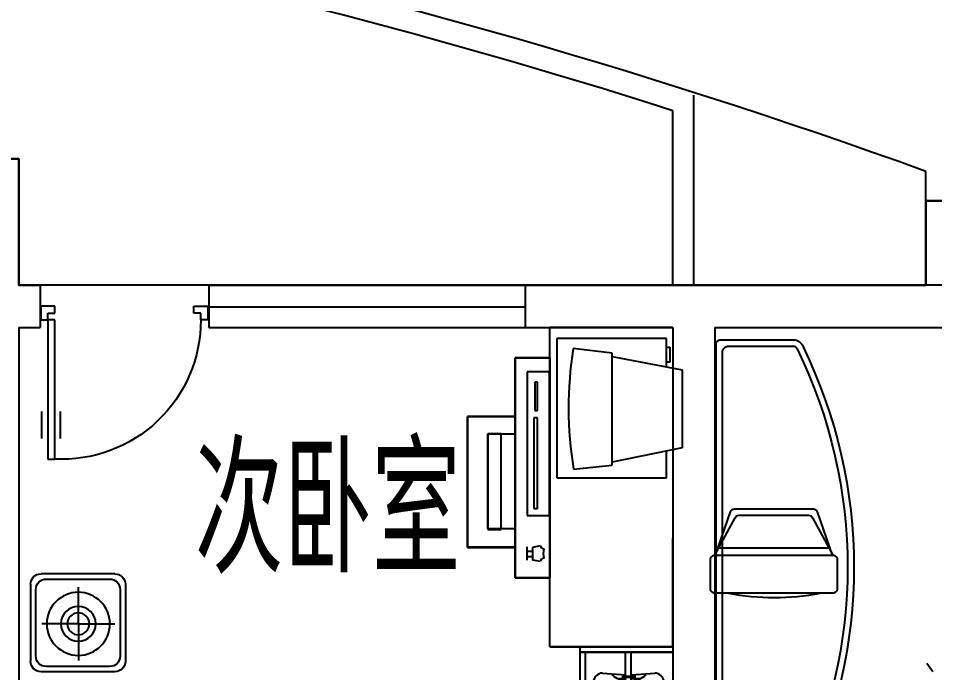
# Model space of a CAD drawing. Header units: millimetres. Extents: x 630 to 33459, y 325 to 36927.
# Drawn here: x 22842 to 27187, y 29758 to 32861 of the extents above; entities that cross this region are included whole.
import ezdxf

# ---------------------------------------------------------------- set-up
doc = ezdxf.new("R2010")
doc.units = ezdxf.units.MM
for name, color, linetype in [('3', 7, 'Continuous'), ('JJ', 8, 'Continuous'), ('PUB_WINDW', 7, 'Continuous'), ('T', 7, 'Continuous'), ('WALL', 255, 'Continuous'), ('WINDOW', 2, 'Continuous')]:
    doc.layers.add(name, color=color, linetype=linetype)
doc.styles.add('DIM_FONT', font='SIMPLEX', dxfattribs={"width": 0.8})
doc.styles.add('HZ', font='txt', dxfattribs={"width": 0.7, "height": 5, "bigfont": 'hztxt'})
doc.styles.get("Standard").update_dxf_attribs({"font": 'arial.ttf'})

# ---------------------------------------------------------------- blocks, each defined once
blk = doc.blocks.new('A$C578550E8')
at = {"layer": 'JJ'}
for p, q in [((399.8, 464.6, -1600), (49.9, 464.6, -1600)), ((374.8, 439.7, -1600), (74.8, 439.7, -1600)), ((0, 49.9, -1600), (0, 414.8, -1600)), ((226.5, 237.3, -1600), (226.5, 411.1, -1600)), ((449.6, 49.9, -1600), (449.6, 414.8, -1600)), ((24.9, 389.8, -1600), (24.9, 74.8, -1600)), ((424.7, 74.8, -1600), (424.7, 389.8, -1600)), ((226.5, 237.3, -1600), (52.7, 237.3, -1600)), ((226.5, 237.3, -1600), (226.5, 63.4, -1600)), ((226.5, 237.3, -1600), (400.3, 237.3, -1600)), ((74.8, 24.9, -1600), (374.8, 24.9, -1600)), ((399.8, 0, -1600), (49.9, 0, -1600))]:
    blk.add_line(p, q, dxfattribs=at)
for radius in [149.6, 82.4, 52.4]:
    blk.add_circle((226.5, 237.3, -1600), radius, dxfattribs=at)
for centre, start, end in [((49.9, 414.8, -1600), 90, 180), ((74.8, 389.8, -1600), 90, 180), ((374.8, 389.8, -1600), 360, 90), ((399.8, 414.8, -1600), 360, 90), ((49.9, 49.9, -1600), 180, 270), ((74.8, 74.8, -1600), 180, 270), ((374.8, 74.8, -1600), 270, 360), ((399.8, 49.9, -1600), 270, 360)]:
    blk.add_arc(centre, 49.9, start, end, dxfattribs=at)
blk = doc.blocks.new('YI')
for p, q in [((112.6, 178.4), (143.8, 178.4)), ((72.4, 3.4), (62.6, 128.4)), ((92.4, 3.4), (92.4, 49.7)), ((62.6, -151.6), (72.4, -26.6)), ((92.4, -69.2), (92.4, -26.6)), ((112.6, -201.6), (117.3, -201.6))]:
    blk.add_line(p, q)
blk.add_lwpolyline([(78.3, -43.2), (78.3, 22.3), (86.8, 22.3), (86.8, -43.2)], close=True)
for centre, radius, start, end in [((112.6, 128.4), 50, 90, 180), ((544.7, -7.4), 427.7, 156.4083, 178.5504), ((143.8, 168.4), 10, 332.3808, 90), ((-38.5, -9.7), 143.8, 5.2399, 39.5163), ((-38.5, -9.7), 143.8, 320.4837, 353.2645), ((549.1, -76.4), 436.9, 173.453, 194.8406), ((112.6, -151.6), 50, 180, 270), ((117.3, -191.6), 10, 270, 19.1838)]:
    blk.add_arc(centre, radius, start, end)
blk = doc.blocks.new('YIG')
for p, q in [((500, 1100), (0, 1100)), ((500, 0), (500, 1100)), ((500, 1070), (0, 1070)), ((225.4, 30), (225.4, 1070)), ((225.4, 30), (225.4, 1070)), ((255.4, 30), (255.4, 1070)), ((470, 30), (470, 1070)), ((470, 562.9), (500, 562.9)), ((470, 542.9), (500, 542.9)), ((0, 30), (500, 30)), ((500, 0), (0, 0)), ((0, 0), (500, 0))]:
    blk.add_line(p, q)
for centre in [(501.3, 628.9), (501.3, 476.5)]:
    blk.add_arc(centre, 30, 267.5434, 92.4566)
at = {"rotation": 90}
for p in [(225.4, 888.8), (225.4, 753.9), (225.4, 620.9), (225.4, 484.6), (225.4, 201.9), (225.4, 79.2)]:
    blk.add_blockref('YI', p, dxfattribs=at)
blk = doc.blocks.new('_L15QIU')
blk.add_blockref('YIG', (-255.4, -550))
at = {"style": 'DIM_FONT', "width": 0.8, "flags": 9}
for tag in ['YSIZE', 'XSIZE']:
    blk.add_attdef(tag, (0, 0), '', height=0.5, dxfattribs=at)
blk = doc.blocks.new('_C30KGW')
blk.add_blockref('_L15QIU', (-241.8, 535.6))
at = {"width": 0.8, "flags": 9}
blk.add_attdef('XSIZE', (0, 0), '', height=0.5, dxfattribs=at)
blk = doc.blocks.new('A$C29FB18EA')
at = {"layer": 'JJ'}
for p, q in [((442.1, 970.3), (1.1, 970.3)), ((442.1, 943.8), (1.1, 943.8))]:
    blk.add_line(p, q, dxfattribs=at)
at = {"layer": 'JJ', "extrusion": (0, 0, -1), "xscale": 0.8820000000000001, "yscale": 0.8820000000000001, "zscale": -0.882, "rotation": 180.0000000003423}
blk.add_blockref('_C30KGW', (-439.5, 957.5), dxfattribs=at)
at = {"layer": 'JJ', "style": 'DIM_FONT', "oblique": -180, "text_generation_flag": 4, "width": 0.8, "flags": 9}
for tag in ['YSIZE', 'XSIZE']:
    blk.add_attdef(tag, (1.1, 0), '', height=0.5, rotation=135, dxfattribs=at)
blk = doc.blocks.new('M_A23MCU')
for p, q in [((-0.4541, 0.0807), (-0.4541, 0.9053)), ((-0.4541, 0.9053), (-0.4129, 0.9053)), ((-0.4129, 0.9053), (-0.4129, 0.0807)), ((-0.489, 0.7822), (-0.489, 0.6235)), ((-0.378, 0.7822), (-0.378, 0.6235)), ((-0.4953, -0.0018), (-0.4953, 0.0807)), ((-0.4953, 0.0807), (-0.4541, 0.0807)), ((-0.4129, 0.0807), (-0.4541, 0.0807)), ((-0.4541, 0.0807), (-0.4541, 0.0395)), ((0.4529, 0.0807), (0.4529, 0.0395)), ((0.4941, 0.0807), (0.4529, 0.0807)), ((0.4941, -0.0018), (0.4941, 0.0807)), ((-0.4541, 0.0395), (-0.4129, 0.0395)), ((-0.4129, 0.0395), (-0.4129, -0.0018)), ((0.4117, 0.0395), (0.4117, -0.0018)), ((0.4529, 0.0395), (0.4117, 0.0395)), ((-0.4129, -0.0018), (-0.4953, -0.0018)), ((-0.4953, -0.0018), (-0.4953, -0.0018)), ((0.4117, -0.0018), (0.4941, -0.0018)), ((0.4941, -0.0018), (0.4941, -0.0018))]:
    blk.add_line(p, q)
blk.add_arc((-0.3716, 0.0817), 0.8246, 359.9283, 92.866)
blk = doc.blocks.new('M_B14FAZ')
for p, q in [((-0.5, 0.5), (0.5, 0.5)), ((0.5, 0.0211), (-0.5, 0.0211)), ((-0.5, -0.5), (0.5, -0.5))]:
    blk.add_line(p, q)
blk = doc.blocks.new('A$C529A0CC0')
for p, q in [((972.6, 1517.7), (389.6, 1517.7)), ((389.6, 1517.7), (972.6, 1517.7)), ((389.6, 3.7), (389.6, 1517.7)), ((389.6, 3.7), (389.6, 1517.7)), ((972.6, 1517.7), (972.6, 1325.4)), ((943.5, 1464.6), (423.2, 1464.6)), ((423.2, 1464.6), (423.2, 805)), ((943.5, 1330.9), (943.5, 1464.6)), ((684.8, 1396), (500.6, 1417.7)), ((684.8, 864.4), (684.8, 1396)), ((943.5, 1424.6), (959.5, 1424.6)), ((943.5, 1352.7), (943.5, 1424.6)), ((959.5, 1424.6), (959.5, 1352.7)), ((225.3, 1373.3), (389.6, 1373.3)), ((389.6, 1373.3), (225.3, 1373.3)), ((225.3, 330.1), (225.3, 1373.3)), ((225.3, 1373.3), (225.3, 330.1)), ((389.6, 1373.3), (389.6, 330.1)), ((389.6, 330.1), (389.6, 1373.3)), ((684.8, 1380), (1017.8, 1316.8)), ((684.8, 878.9), (684.8, 1380)), ((959.5, 1352.7), (943.5, 1352.7)), ((387.7, 1306.7), (283, 1306.7)), ((283, 1306.7), (283, 625.8)), ((387.7, 625.8), (387.7, 1306.7)), ((1017.8, 1316.8), (1017.8, 947.4)), ((332.1, 1257.7), (319.2, 1257.7)), ((319.2, 1257.7), (319.2, 1124.6)), ((332.1, 1124.6), (332.1, 1257.7)), ((225.3, 1095.5), (0, 1095.5)), ((0, 1095.5), (225.3, 1095.5)), ((0, 1095.5), (225.3, 1095.5)), ((219.9, 1095.5), (0, 1095.5)), ((0, 1095.5), (0, 473.6)), ((0, 473.6), (0, 1095.5)), ((0, 1095.5), (0, 477.2)), ((0, 473.6), (0, 1095.5)), ((225.3, 473.6), (225.3, 1095.5)), ((225.3, 1095.5), (225.3, 473.6)), ((332.1, 1088.7), (314.1, 1088.7)), ((314.1, 1088.7), (314.1, 658.6)), ((319.2, 1124.6), (332.1, 1124.6)), ((332.1, 658.6), (332.1, 1088.7)), ((159.5, 1012.7), (95.7, 1012.7)), ((95.7, 1012.7), (225.3, 1012.7)), ((95.7, 1012.7), (95.7, 560.1)), ((95.7, 562.7), (95.7, 1012.7)), ((159.5, 560.1), (159.5, 1012.7)), ((1017.8, 947.4), (684.8, 878.9)), ((943.5, 805), (943.5, 932.1)), ((972.6, 938.1), (972.6, 3.7)), ((502.5, 846.3), (684.8, 864.4)), ((423.2, 805), (943.5, 805)), ((314.1, 658.6), (332.1, 658.6)), ((283, 625.8), (387.7, 625.8)), ((225.3, 562.7), (95.7, 562.7)), ((95.7, 560.1), (159.5, 560.1)), ((281.8, 414.4), (281.8, 478)), ((309.4, 475.5), (345.6, 483.1)), ((972.6, 3.7), (972.6, 516.4)), ((0, 477.2), (219.9, 477.2)), ((0, 473.6), (225.3, 473.6)), ((225.3, 473.6), (0, 473.6)), ((225.3, 473.6), (0, 473.6)), ((281.8, 457.1), (309.4, 457.1)), ((309.4, 414.4), (309.4, 475.5)), ((281.8, 431.4), (309.4, 431.4)), ((345.6, 408.3), (309.4, 414.4)), ((389.6, 330.1), (225.3, 330.1)), ((225.3, 330.1), (389.6, 330.1)), ((389.6, 3.7), (972.6, 3.7)), ((389.6, 3.7), (972.6, 3.7)), ((972.6, 3.7), (389.6, 3.7)), ((509.9, 0), (509.9, 3.7))]:
    blk.add_line(p, q)
for centre, radius, start, end in [((2269.6, 1138), 1791, 171.0172, 189.375), ((361.7, 484.1), 16.2, 183.7209, 270.595), ((436.9, 445.7), 78.3, 163.5093, 196.4907), ((361.7, 407.3), 16.2, 89.405, 176.2791)]:
    blk.add_arc(centre, radius, start, end)
blk = doc.blocks.new('TV')
blk.add_line((-251.4, 109.2), (276.7, 109.2))
for points in [[(-267.4, 74.7), (-171, 250.8, -0.320259), (-152.1, 264.3), (177.4, 264.3, -0.320259), (196.3, 250.8), (292.6, 74.7)], [(-263.2, 74.7), (-192.5, 280.4, -0.325839), (-173.5, 294.3), (198.8, 294.3, -0.325839), (217.8, 280.4), (288.5, 74.7)]]:
    blk.add_lwpolyline(points, format="xyb")
blk.add_lwpolyline([(312.6, 54.7), (312.6, -85.7, -0.414214), (292.6, -105.7), (-267.4, -105.7, -0.414214), (-287.4, -85.7), (-287.4, 54.7, -0.414214), (-267.4, 74.7), (292.6, 74.7, -0.414214)], format="xyb", close=True)
blk.add_arc((15.1, 1018.9), 1145.5, 259.0435, 280.9565)
blk = doc.blocks.new('1T4F83聚福元')
at = {"layer": '3'}
for p, q in [((9645.1, 18959.3), (9645.1, 19861.1)), ((9545.1, 18959.3), (9545.1, 19787.3)), ((10745.1, 19359.3), (10745.1, 19499.5))]:
    blk.add_line(p, q, dxfattribs=at)
for centre, radius, start, end in [((366.5, -9223.1), 30540.3, 70.13317, 86.47329), ((377.4, -8888.3), 30105.4, 72.27056, 86.45435)]:
    blk.add_arc(centre, radius, start, end, dxfattribs=at)
at = {"layer": 'JJ'}
blk.add_line((10749.5, 17167.7, -1600), (10778.6, 17127.6, -1600), dxfattribs=at)
at = {"layer": 'JJ', "linetype": 'Continuous'}
for points in [[(9771.1, 16545.6, -0.414214), (9751.1, 16565.6), (9751.1, 18681.1, -0.414214), (9771.1, 18701.1), (10116, 18701.1, -0.317139), (10163.1, 18667.9, -0.230647), (10163.1, 16578.8, -0.317139), (10116, 16545.6)], [(9781.1, 16605.6), (9781.1, 18641.1, -0.414214), (9811.1, 18671.1), (10116, 18671.1, -0.317139), (10134.9, 18657.8, -0.231209), (10134.9, 16588.9, -0.317139), (10116, 16575.6), (9811.1, 16575.6, -0.414214)]]:
    blk.add_lwpolyline(points, format="xyb", close=True, dxfattribs=at)
at = {"layer": 'WALL'}
for p, q in [((5295.1, 19559.3), (6445.1, 19559.3)), ((6445.1, 19559.3), (6445.1, 18959.3)), ((10745.1, 18959.3), (10745.1, 19359.3)), ((10745.1, 19359.3), (10845.1, 19359.3)), ((10745.1, 19359.3), (10845.1, 19359.3)), ((6445.1, 18959.3), (6545.1, 18959.3)), ((6545.1, 18959.3), (6545.1, 18759.3)), ((7345.1, 18959.3), (7345.1, 18759.3)), ((7345.1, 18959.3), (7345.1, 18759.3)), ((8845.1, 18959.3), (10745.1, 18959.3)), ((8845.1, 18959.3), (8845.1, 18759.3)), ((8995.1, 18959.3), (10745.1, 18959.3)), ((6445.1, 18759.3), (6445.1, 15059.3)), ((6445.1, 18759.3), (6545.1, 18759.3)), ((8845.1, 18759.3), (9545.1, 18759.3)), ((9545.1, 18759.3), (9545.1, 15059.3)), ((9745.1, 18759.3), (9745.1, 14859.3)), ((9745.1, 18759.3), (10845.1, 18759.3))]:
    blk.add_line(p, q, dxfattribs=at)
at = {"layer": 'WINDOW'}
blk.add_lwpolyline([(8845.1, 8059.3), (8829.2, 10259.3), (11445.1, 10259.3), (11445.1, 10659.3), (13345.1, 10659.3), (13345.1, 19359.3), (10745.1, 19359.3), (10745.1, 18959.3), (6445.1, 18959.3), (6445.1, 19559.3), (2045.1, 19559.3), (2045.1, 14359.3), (-454.9, 14359.3)], dxfattribs=at)
blk.add_lwpolyline([(6445.1, 19559.3), (2145.1, 19559.3), (2145.1, 9659.3), (3645.1, 9659.3), (3645.1, 8159.3), (7045.1, 8159.3), (8844.4, 8154.9), (8845.1, 8259.3), (7045.1, 8259.3), (7029.2, 10659.3), (13345.1, 10659.3), (13345.1, 18959.3), (13345.1, 18959.3), (6445.1, 18959.3)], close=True, dxfattribs=at)
at = {"xscale": -1}
blk.add_blockref('A$C29FB18EA', (9546.2, 16275.1), dxfattribs=at)
at = {"layer": 'JJ'}
blk.add_blockref('A$C529A0CC0', (8572.6, 17241.6), dxfattribs=at)
at = {"layer": 'JJ', "linetype": 'Continuous', "rotation": 7.250200440012122e-11}
blk.add_blockref('TV', (10011.9, 17605), dxfattribs=at)
at = {"layer": 'JJ', "xscale": -1, "rotation": 180}
blk.add_blockref('A$C578550E8', (6500.3, 17591.2), dxfattribs=at)
at = {"layer": 'WINDOW', "xscale": -1500, "yscale": 199.9999999999709, "zscale": 1500, "rotation": 180}
blk.add_blockref('M_B14FAZ', (8095.1, 18859.3), dxfattribs=at)
at = {"layer": 'WINDOW', "xscale": 800, "yscale": -800, "zscale": 800}
blk.add_blockref('M_A23MCU', (6945.1, 18859.3), dxfattribs=at)
at = {"layer": 'JJ', "oblique": -180, "text_generation_flag": 4, "width": 0.8, "flags": 9}
blk.add_attdef('XSIZE', (12307.9, 14297.8), '', height=0.441, rotation=90, dxfattribs=at)
at = {"layer": 'JJ', "style": 'DIM_FONT', "oblique": -180, "text_generation_flag": 4, "width": 0.8, "flags": 9}
for tag in ['XSIZE', 'YSIZE']:
    blk.add_attdef(tag, (12780.2, 14084.5), '', height=0.441, rotation=90, dxfattribs=at)
at = {"layer": 'T', "style": 'HZ', "width": 0.7}
blk.add_text('次卧室', height=600, dxfattribs=at).set_placement((7278.8, 17593.5, -1600))

msp = doc.modelspace()

# ---------------------------------------------------------------- block references
at = {"layer": 'PUB_WINDW'}
msp.add_blockref('1T4F83聚福元', (16399.4, 12636.2), dxfattribs=at)

doc.saveas('drawing.dxf')
